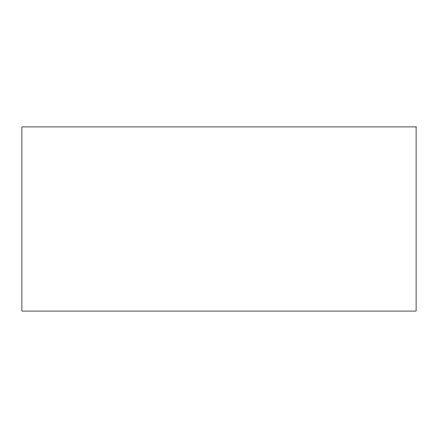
<?xml version="1.0" encoding="UTF-8"?>
<svg xmlns="http://www.w3.org/2000/svg" width="438" height="438" viewBox="0 0 438 438"><rect width="100%" height="100%" fill="white"/><g stroke="black" fill="none" stroke-linecap="round" stroke-linejoin="round"><path stroke-width="0.66" d="M416.1 126.921L21.9 126.921L21.9 311.079L416.1 311.079L416.1 126.921"/></g></svg>
